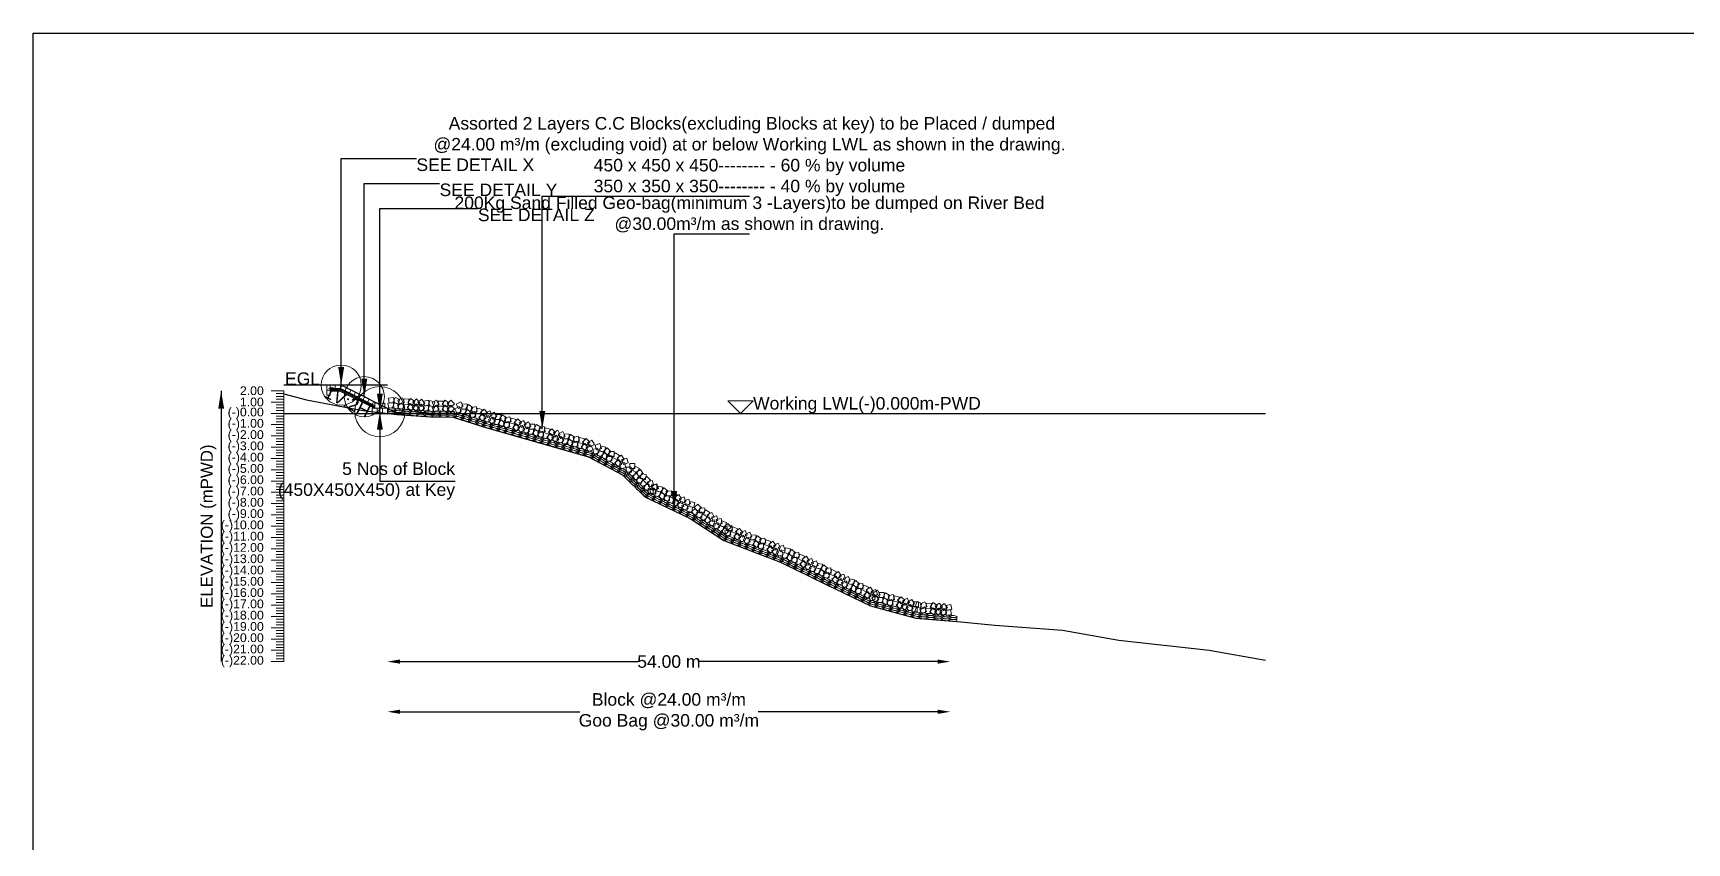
# Model space of a CAD drawing. Header units: inches. Extents: x 89000 to 305017, y -7071 to 0.
# Drawn here: x 145000 to 151595, y -3229 to 0 of the extents above; entities that cross this region are included whole.
import ezdxf

# ---------------------------------------------------------------- set-up
doc = ezdxf.new("R2010")
doc.units = ezdxf.units.IN
doc.header["$LTSCALE"] = 7
doc.header["$MEASUREMENT"] = 0
for name, color, linetype, lineweight in [('Cross Section Labels', 7, 'Continuous', 9), ('Existing_Bed_Level for Xsection', 7, 'Continuous', 25), ('Long Section Labels', 7, 'Continuous', 9)]:
    doc.layers.add(name, color=color, linetype=linetype, lineweight=lineweight)
doc.styles.get("Standard").update_dxf_attribs({"font": 'arial.ttf'})
doc.dimstyles.new('Appron Lebeling Style', dxfattribs={"dimtxt": 50, "dimasz": 50, "dimexe": 0.18, "dimexo": 0.0625, "dimgap": 0.09, "dimtad": 0, "dimtih": 1, "dimtoh": 1, "dimdec": 4, "dimzin": 0, "dimdsep": 46, "dimtxsty": 'Standard', "dimcen": 0.09, "dimse1": 1, "dimse2": 1, "dimadec": 0, "dimazin": 0, "dimtfac": 1, "dimtdec": 4, "dimtofl": 0, "dimtmove": 0, "dimatfit": 3, "dimfxl": 1, "dimtolj": 1, "dimtzin": 0, "dimarcsym": 0})
doc.dimstyles.get("Standard").update_dxf_attribs({"dimtxt": 0.18, "dimasz": 0.18, "dimexe": 0.18, "dimexo": 0.0625, "dimgap": 0.09, "dimtad": 0, "dimtih": 1, "dimtoh": 1, "dimdec": 4, "dimzin": 0, "dimdsep": 46, "dimtxsty": 'Standard', "dimcen": 0.09, "dimadec": 0, "dimazin": 0, "dimtfac": 1, "dimtdec": 4, "dimtofl": 0, "dimtmove": 0, "dimatfit": 3, "dimfxl": 1, "dimtolj": 1, "dimtzin": 0, "dimarcsym": 0})

# ---------------------------------------------------------------- blocks, each defined once
blk = doc.blocks.new('*D1')
at = {"layer": 'Cross Section Labels', "color": 0, "lineweight": -2, "transparency": 16777216}
for p, q in [((146463.2, -2506.3), (147412.8, -2506.3)), ((148607.6, -2506.3), (147658, -2506.3))]:
    blk.add_line(p, q, dxfattribs=at)
at = {"layer": 'Cross Section Labels', "color": 0, "transparency": 16777216}
for points in [[(146463.2, -2498), (146463.2, -2514.6), (146413.2, -2506.3)], [(148607.6, -2498), (148607.6, -2514.6), (148657.6, -2506.3)]]:
    blk.add_solid(points, dxfattribs=at)
at = {"layer": 'Defpoints', "color": 0, "transparency": 16777216}
for p in [(146413.2, -1516.3), (148657.6, -2344.6), (148657.6, -2506.3)]:
    blk.add_point(p, dxfattribs=at)
at = {"layer": 'Cross Section Labels', "color": 0, "transparency": 16777216, "insert": (147535.4, -2506.3), "char_height": 50, "attachment_point": 5}
blk.add_mtext('\\A1;54.00 m', dxfattribs=at)
blk = doc.blocks.new('*D2')
at = {"layer": 'Cross Section Labels', "color": 0, "lineweight": -2, "transparency": 16777216}
for p, q in [((146463.2, -2706.3), (147179.8, -2706.3)), ((148607.6, -2706.3), (147891, -2706.3))]:
    blk.add_line(p, q, dxfattribs=at)
at = {"layer": 'Cross Section Labels', "color": 0, "transparency": 16777216}
for points in [[(146463.2, -2698), (146463.2, -2714.6), (146413.2, -2706.3)], [(148607.6, -2698), (148607.6, -2714.6), (148657.6, -2706.3)]]:
    blk.add_solid(points, dxfattribs=at)
at = {"layer": 'Defpoints', "color": 0, "transparency": 16777216}
for p in [(146413.2, -1516.3), (148657.6, -2344.6), (148657.6, -2706.3)]:
    blk.add_point(p, dxfattribs=at)
at = {"layer": 'Cross Section Labels', "color": 0, "transparency": 16777216, "insert": (147535.4, -2706.3), "char_height": 50, "attachment_point": 5}
blk.add_mtext('\\A1;Block @24.00 m³/m ^JGoo Bag @30.00 m³/m ', dxfattribs=at)

msp = doc.modelspace()

# ---------------------------------------------------------------- linework, layer by layer
msp.add_lwpolyline([(145000, 0), (155000, 0), (155000, -7071), (145000, -7071)], close=True)
at = {"layer": 'Cross Section Labels'}
msp.add_lwpolyline([(147821.18182, -1516.3), (147871.18182, -1466.3), (147771.18182, -1466.3)], close=True, dxfattribs=at)
for centre, radius in [((146228.68182, -1403.8), 80), ((146320.93182, -1449.925), 80), ((146382.80682, -1509.55), 100)]:
    msp.add_circle(centre, radius, dxfattribs=at)
at = {"layer": 'Existing_Bed_Level for Xsection'}
for points in [[(146413.18182, -1403.8), (146000, -1403.8)], [(146000, -1438.45), (146090, -1462.3), (146315, -1505.5), (146450, -1520.35), (146585, -1530.7), (146675, -1531.15), (146810, -1573.45), (147215, -1689.1), (147350, -1762), (147440, -1849.3), (147620, -1936.15), (147755, -2023), (147980, -2110.3), (148160, -2197.15), (148340, -2284.45), (148520, -2332.6), (148700, -2348.35), (148835, -2361.4), (149105, -2380.3), (149330, -2420.35), (149690, -2460.4), (149915, -2500)], [(146453.68182, -1516.3), (146231.53228, -1405.22523), (146228.68182, -1403.8), (146225.4949, -1403.8), (146184.9949, -1403.8)], [(146184.9949, -1417.3), (146225.4949, -1417.3), (146362.55682, -1485.83096)], [(146184.9949, -1421.8), (146224.43259, -1421.8), (146362.55682, -1490.86211)], [(146184.9949, -1426.3), (146223.37029, -1426.3), (146362.55682, -1495.89326)], [(146000, -1516.3), (149915, -1516.3)]]:
    msp.add_lwpolyline(points, dxfattribs=at)
at = {"layer": 'Long Section Labels'}
for points in [[(146000, -1426.3), (145950, -1426.3)], [(146000, -1437.55), (145970, -1437.55)], [(146000, -1448.8), (145970, -1448.8)], [(146000, -2506.3), (146000, -2461.3), (146000, -2416.3), (146000, -2371.3), (146000, -2326.3), (146000, -2281.3), (146000, -2236.3), (146000, -2191.3), (146000, -2146.3), (146000, -2101.3), (146000, -2056.3), (146000, -2011.3), (146000, -1966.3), (146000, -1921.3), (146000, -1876.3), (146000, -1831.3), (146000, -1786.3), (146000, -1741.3), (146000, -1696.3), (146000, -1651.3), (146000, -1606.3), (146000, -1561.3), (146000, -1516.3), (146000, -1471.3), (146000, -1426.3)], [(146000, -1471.3), (145950, -1471.3)], [(146000, -1516.3), (145950, -1516.3)], [(146000, -1460.05), (145970, -1460.05)], [(146000, -1482.55), (145970, -1482.55)], [(146000, -1493.8), (145970, -1493.8)], [(146000, -1505.05), (145970, -1505.05)], [(146000, -1561.3), (145950, -1561.3)], [(146000, -1527.55), (145970, -1527.55)], [(146000, -1538.8), (145970, -1538.8)], [(146000, -1550.05), (145970, -1550.05)], [(146000, -1572.55), (145970, -1572.55)], [(146000, -1606.3), (145950, -1606.3)], [(146000, -1583.8), (145970, -1583.8)], [(146000, -1595.05), (145970, -1595.05)], [(146000, -1617.55), (145970, -1617.55)], [(146000, -1628.8), (145970, -1628.8)], [(146000, -1640.05), (145970, -1640.05)], [(146000, -1651.3), (145950, -1651.3)], [(146000, -1696.3), (145950, -1696.3)], [(146000, -1662.55), (145970, -1662.55)], [(146000, -1673.8), (145970, -1673.8)], [(146000, -1685.05), (145970, -1685.05)], [(146000, -1707.55), (145970, -1707.55)], [(146000, -1741.3), (145950, -1741.3)], [(146000, -1718.8), (145970, -1718.8)], [(146000, -1730.05), (145970, -1730.05)], [(146000, -1752.55), (145970, -1752.55)], [(146000, -1763.8), (145970, -1763.8)], [(146000, -1775.05), (145970, -1775.05)], [(146000, -1786.3), (145950, -1786.3)], [(146000, -1831.3), (145950, -1831.3)], [(146000, -1797.55), (145970, -1797.55)], [(146000, -1808.8), (145970, -1808.8)], [(146000, -1820.05), (145970, -1820.05)], [(146000, -1842.55), (145970, -1842.55)], [(146000, -1876.3), (145950, -1876.3)], [(146000, -1853.8), (145970, -1853.8)], [(146000, -1865.05), (145970, -1865.05)], [(146000, -1887.55), (145970, -1887.55)], [(146000, -1898.8), (145970, -1898.8)], [(146000, -1910.05), (145970, -1910.05)], [(146000, -1921.3), (145950, -1921.3)], [(146000, -1966.3), (145950, -1966.3)], [(146000, -1932.55), (145970, -1932.55)], [(146000, -1943.8), (145970, -1943.8)], [(146000, -1955.05), (145970, -1955.05)], [(146000, -1977.55), (145970, -1977.55)], [(146000, -2011.3), (145950, -2011.3)], [(146000, -1988.8), (145970, -1988.8)], [(146000, -2000.05), (145970, -2000.05)], [(146000, -2022.55), (145970, -2022.55)], [(146000, -2033.8), (145970, -2033.8)], [(146000, -2056.3), (145950, -2056.3)], [(146000, -2101.3), (145950, -2101.3)], [(146000, -2045.05), (145970, -2045.05)], [(146000, -2067.55), (145970, -2067.55)], [(146000, -2078.8), (145970, -2078.8)], [(146000, -2090.05), (145970, -2090.05)], [(146000, -2146.3), (145950, -2146.3)], [(146000, -2112.55), (145970, -2112.55)], [(146000, -2123.8), (145970, -2123.8)], [(146000, -2135.05), (145970, -2135.05)], [(146000, -2157.55), (145970, -2157.55)], [(146000, -2168.8), (145970, -2168.8)], [(146000, -2191.3), (145950, -2191.3)], [(146000, -2236.3), (145950, -2236.3)], [(146000, -2180.05), (145970, -2180.05)], [(146000, -2202.55), (145970, -2202.55)], [(146000, -2213.8), (145970, -2213.8)], [(146000, -2225.05), (145970, -2225.05)], [(146000, -2281.3), (145950, -2281.3)], [(146000, -2247.55), (145970, -2247.55)], [(146000, -2258.8), (145970, -2258.8)], [(146000, -2270.05), (145970, -2270.05)], [(146000, -2292.55), (145970, -2292.55)], [(146000, -2303.8), (145970, -2303.8)], [(146000, -2326.3), (145950, -2326.3)], [(146000, -2371.3), (145950, -2371.3)], [(146000, -2315.05), (145970, -2315.05)], [(146000, -2337.55), (145970, -2337.55)], [(146000, -2348.8), (145970, -2348.8)], [(146000, -2360.05), (145970, -2360.05)], [(146000, -2416.3), (145950, -2416.3)], [(146000, -2382.55), (145970, -2382.55)], [(146000, -2393.8), (145970, -2393.8)], [(146000, -2405.05), (145970, -2405.05)], [(146000, -2427.55), (145970, -2427.55)], [(146000, -2438.8), (145970, -2438.8)], [(146000, -2461.3), (145950, -2461.3)], [(146000, -2450.05), (145970, -2450.05)], [(146000, -2472.55), (145970, -2472.55)], [(146000, -2483.8), (145970, -2483.8)], [(146000, -2495.05), (145970, -2495.05)], [(146000, -2506.3), (145950, -2506.3)]]:
    msp.add_lwpolyline(points, dxfattribs=at)
for points in [[(146184.9949, -1403.8), (146171.4949, -1403.8), (146171.4949, -1424.05), (146184.9949, -1424.05)], [(146184.9949, -1424.05), (146171.4949, -1424.05), (146171.4949, -1444.3), (146184.9949, -1444.3)], [(146205.2449, -1403.8), (146184.9949, -1403.8), (146184.9949, -1417.3), (146205.2449, -1417.3)], [(146225.4949, -1403.8), (146205.2449, -1403.8), (146205.2449, -1417.3), (146225.4949, -1417.3)], [(146249.64443, -1414.28131), (146231.53228, -1405.22523), (146225.4949, -1417.3), (146243.60705, -1426.35608)], [(146267.75659, -1423.33738), (146249.64443, -1414.28131), (146243.60705, -1426.35608), (146261.7192, -1435.41215)], [(146285.86874, -1432.39346), (146267.75659, -1423.33738), (146261.7192, -1435.41215), (146279.83135, -1444.46823)], [(146303.98089, -1441.44953), (146285.86874, -1432.39346), (146279.83135, -1444.46823), (146297.9435, -1453.5243)], [(146322.09304, -1450.50561), (146303.98089, -1441.44953), (146297.9435, -1453.5243), (146316.05565, -1462.58038)], [(146340.20519, -1459.56168), (146322.09304, -1450.50561), (146316.05565, -1462.58038), (146334.1678, -1471.63645)], [(146358.31734, -1468.61776), (146340.20519, -1459.56168), (146334.1678, -1471.63645), (146352.27995, -1480.69253)], [(146372.68182, -1496.05), (146352.43182, -1496.05), (146352.43182, -1516.3), (146372.68182, -1516.3)], [(146382.80682, -1475.8), (146362.55682, -1475.8), (146362.55682, -1496.05), (146382.80682, -1496.05)], [(146392.93182, -1496.05), (146372.68182, -1496.05), (146372.68182, -1516.3), (146392.93182, -1516.3)], [(146403.05682, -1475.8), (146382.80682, -1475.8), (146382.80682, -1496.05), (146403.05682, -1496.05)], [(146413.18182, -1496.05), (146392.93182, -1496.05), (146392.93182, -1516.3), (146413.18182, -1516.3)], [(146435.33264, -1472.9853), (146415.31747, -1476.06028), (146418.39245, -1496.07545), (146438.40762, -1493.00047)], [(146437.54679, -1452.85672), (146417.53162, -1455.93169), (146420.6066, -1475.94686), (146440.62177, -1472.87189)], [(146460.1013, -1480.9865), (146441.23312, -1473.63436), (146433.88097, -1492.50254), (146452.74916, -1499.85469)], [(146462.31545, -1460.85792), (146443.44726, -1453.50577), (146436.09512, -1472.37395), (146454.9633, -1479.7261)], [(146470.83384, -1474.90583), (146452.56893, -1483.6497), (146461.31279, -1501.91462), (146479.57771, -1493.17075)], [(146472.3818, -1454.71508), (146454.11688, -1463.45895), (146462.86075, -1481.72387), (146481.12567, -1472.98)], [(146497.13342, -1480.63679), (146476.94267, -1479.08883), (146475.39472, -1499.27958), (146495.58546, -1500.82754)], [(146498.68138, -1460.44604), (146478.49063, -1458.89808), (146476.94267, -1479.08883), (146497.13342, -1480.63679)], [(146520.52707, -1488.85983), (146503.8085, -1477.43389), (146492.38257, -1494.15246), (146509.10113, -1505.57839)], [(146522.07503, -1468.66908), (146505.35646, -1457.24314), (146493.93052, -1473.96171), (146510.64909, -1485.38764)], [(146527.74582, -1478.77752), (146512.36899, -1491.95384), (146525.54531, -1507.33068), (146540.92214, -1494.15435)], [(146529.29378, -1458.58677), (146513.91694, -1471.76309), (146527.09327, -1487.13993), (146542.4701, -1473.96361)], [(146561.11376, -1495.69094), (146547.9252, -1480.32461), (146532.55886, -1493.51317), (146545.74743, -1508.87951)], [(146562.66172, -1475.50019), (146549.47316, -1460.13386), (146534.10682, -1473.32242), (146547.29538, -1488.68876)], [(146575.11113, -1484.33142), (146555.20847, -1488.06595), (146558.943, -1507.96861), (146578.84566, -1504.23408)], [(146576.65908, -1464.14067), (146556.75643, -1467.8752), (146560.49096, -1487.77786), (146580.39361, -1484.04333)], [(146600.1306, -1491.50998), (146581.02982, -1484.78519), (146574.30503, -1503.88596), (146593.4058, -1510.61076)], [(146601.67855, -1471.31923), (146582.57778, -1464.59444), (146575.85298, -1483.69521), (146594.95376, -1490.42001)], [(146608.88708, -1483.91506), (146591.29365, -1493.94172), (146601.32031, -1511.53515), (146618.91373, -1501.50849)], [(146608.98833, -1463.66532), (146591.3949, -1473.69197), (146601.42156, -1491.2854), (146619.01498, -1481.25874)], [(146635.52894, -1487.7521), (146615.27919, -1487.65086), (146615.17794, -1507.9006), (146635.42769, -1508.00185)], [(146635.63019, -1467.50236), (146615.38044, -1467.40111), (146615.27919, -1487.65086), (146635.52894, -1487.7521)], [(146659.45037, -1494.2825), (146641.95809, -1484.08042), (146631.756, -1501.5727), (146649.24829, -1511.77479)], [(146659.55162, -1474.03276), (146642.05934, -1463.83067), (146631.85725, -1481.32295), (146649.34953, -1491.52504)], [(146665.93023, -1483.71015), (146651.53423, -1497.95156), (146665.77564, -1512.34755), (146680.17164, -1498.10615)], [(146666.03148, -1463.4604), (146651.63548, -1477.70181), (146665.87689, -1492.09781), (146680.27289, -1477.8564)], [(146708.99207, -1507.13427), (146699.6024, -1489.19279), (146681.66092, -1498.58246), (146691.05059, -1516.52393)], [(146715.04681, -1487.81064), (146705.65714, -1469.86916), (146687.71566, -1479.25883), (146697.10533, -1497.2003)], [(146725.18787, -1499.2184), (146704.95543, -1498.37535), (146704.11238, -1518.6078), (146724.34483, -1519.45084)], [(146731.24261, -1479.89477), (146711.01016, -1479.05172), (146710.16712, -1499.28417), (146730.39956, -1500.12721)], [(146747.94831, -1511.84646), (146730.85238, -1500.99328), (146719.9992, -1518.08921), (146737.09513, -1528.94239)], [(146754.00305, -1492.52283), (146736.90712, -1481.66965), (146726.05394, -1498.76558), (146743.14987, -1509.61876)], [(146760.97656, -1508.93698), (146741.21179, -1513.3434), (146745.61821, -1533.10817), (146765.38298, -1528.70174)], [(146767.03129, -1489.61335), (146747.26653, -1494.01977), (146751.67295, -1513.78454), (146771.43772, -1509.37811)], [(146785.3102, -1520.44286), (146765.98657, -1514.38813), (146759.93183, -1533.71176), (146779.25546, -1539.76649)], [(146791.36494, -1501.11923), (146772.04131, -1495.0645), (146765.98657, -1514.38813), (146785.3102, -1520.44286)], [(146812.30612, -1514.39884), (146798.58981, -1499.50168), (146783.69265, -1513.21799), (146797.40895, -1528.11515)], [(146821.6098, -1506.20099), (146803.66085, -1515.57637), (146813.03622, -1533.52532), (146830.98517, -1524.14994)], [(146849.19659, -1529.18036), (146839.35268, -1511.48404), (146821.65636, -1521.32795), (146831.50027, -1539.02428)], [(146806.25138, -1533.72247), (146792.53507, -1518.82531), (146777.63791, -1532.54162), (146791.35422, -1547.43878)], [(146815.55506, -1525.52462), (146797.60611, -1534.9), (146806.98149, -1552.84895), (146824.93044, -1543.47357)], [(146843.63635, -1548.65204), (146833.79243, -1530.95572), (146816.09611, -1540.79963), (146825.94002, -1558.49595)], [(146859.62513, -1540.32594), (146839.37777, -1539.99886), (146839.05069, -1560.24622), (146859.29804, -1560.5733)], [(146865.18537, -1520.85427), (146844.93801, -1520.52718), (146844.61093, -1540.77454), (146864.85829, -1541.10162)], [(146882.70004, -1552.36978), (146865.33303, -1541.95587), (146854.91912, -1559.32288), (146872.28613, -1569.73678)], [(146888.26029, -1532.8981), (146870.89328, -1522.48419), (146860.47937, -1539.8512), (146877.84638, -1550.26511)], [(146895.64989, -1549.12917), (146876.00386, -1554.03794), (146880.91262, -1573.68397), (146900.55865, -1568.77521)], [(146901.21014, -1529.6575), (146881.56411, -1534.56626), (146886.47287, -1554.21229), (146906.1189, -1549.30353)], [(146920.26889, -1560.0111), (146900.79722, -1554.45086), (146895.23697, -1573.92253), (146914.70865, -1579.48278)], [(146925.82914, -1540.53942), (146906.35746, -1534.97918), (146900.79722, -1554.45086), (146920.26889, -1560.0111)], [(146941.54175, -1572.75264), (146927.45019, -1558.20993), (146912.90747, -1572.30148), (146926.99903, -1586.8442)], [(146947.10199, -1553.28097), (146933.01044, -1538.73825), (146918.46772, -1552.8298), (146932.55927, -1567.37252)], [(146950.63346, -1564.32032), (146932.9293, -1574.15014), (146942.75912, -1591.85429), (146960.46327, -1582.02448)], [(146956.1937, -1544.84864), (146938.48954, -1554.67846), (146948.31936, -1572.38262), (146966.02352, -1562.5528)], [(146979.93808, -1587.57376), (146970.09417, -1569.87743), (146952.39784, -1579.72135), (146962.24176, -1597.41767)], [(146985.49833, -1568.10208), (146975.65441, -1550.40576), (146957.95809, -1560.24967), (146967.802, -1577.94599)], [(146995.92686, -1579.24766), (146975.6795, -1578.92058), (146975.35242, -1599.16794), (146995.59978, -1599.49502)], [(147001.4871, -1559.77598), (146981.23975, -1559.4489), (146980.91266, -1579.69626), (147001.16002, -1580.02334)], [(147019.00177, -1591.29149), (147001.63477, -1580.87758), (146991.22086, -1598.24459), (147008.58786, -1608.6585)], [(147024.56202, -1571.81982), (147007.19501, -1561.40591), (146996.7811, -1578.77292), (147014.14811, -1589.18683)], [(147037.51187, -1568.57922), (147017.86584, -1573.48798), (147022.7746, -1593.13401), (147042.42063, -1588.22525)], [(147062.13087, -1579.46114), (147042.6592, -1573.9009), (147037.09895, -1593.37257), (147056.57063, -1598.93282)], [(147083.40372, -1592.20268), (147069.31217, -1577.65997), (147054.76945, -1591.75152), (147068.86101, -1606.29424)], [(147031.95163, -1588.05089), (147012.30559, -1592.95965), (147017.21436, -1612.60568), (147036.86039, -1607.69692)], [(147056.57063, -1598.93282), (147037.09895, -1593.37257), (147031.53871, -1612.84425), (147051.01038, -1618.40449)], [(147077.84348, -1611.67436), (147063.75192, -1597.13164), (147049.20921, -1611.2232), (147063.30076, -1625.76591)], [(147086.93519, -1603.24204), (147069.23103, -1613.07185), (147079.06085, -1630.77601), (147096.76501, -1620.94619)], [(147092.49543, -1583.77036), (147074.79128, -1593.60018), (147084.6211, -1611.30434), (147102.32525, -1601.47452)], [(147116.23981, -1626.49547), (147106.3959, -1608.79915), (147088.69958, -1618.64306), (147098.54349, -1636.33939)], [(147121.80006, -1607.0238), (147111.95615, -1589.32747), (147094.25982, -1599.17139), (147104.10374, -1616.86771)], [(147132.22859, -1618.16938), (147111.98123, -1617.84229), (147111.65415, -1638.08965), (147131.90151, -1638.41673)], [(147137.78884, -1598.6977), (147117.54148, -1598.37062), (147117.2144, -1618.61798), (147137.46176, -1618.94506)], [(147155.30351, -1630.21321), (147137.9365, -1619.7993), (147127.52259, -1637.16631), (147144.8896, -1647.58022)], [(147160.86375, -1610.74153), (147143.49674, -1600.32762), (147133.08283, -1617.69463), (147150.44984, -1628.10854)], [(147168.25336, -1626.97261), (147148.60733, -1631.88137), (147153.51609, -1651.5274), (147173.16212, -1646.61864)], [(147173.8136, -1607.50093), (147154.16757, -1612.40969), (147159.07633, -1632.05573), (147178.72237, -1627.14696)], [(147192.87236, -1637.85453), (147173.40068, -1632.29429), (147167.84044, -1651.76597), (147187.31212, -1657.32621)], [(147198.43261, -1618.38286), (147178.96093, -1612.82261), (147173.40068, -1632.29429), (147192.87236, -1637.85453)], [(147214.14521, -1650.59608), (147200.05366, -1636.05336), (147185.51094, -1650.14491), (147199.60249, -1664.68763)], [(147219.70546, -1631.1244), (147205.6139, -1616.58168), (147191.07119, -1630.67324), (147205.16274, -1645.21595)], [(147223.23692, -1642.16375), (147205.53276, -1651.99357), (147215.36258, -1669.69773), (147233.06674, -1659.86791)], [(147228.79717, -1622.69208), (147211.09301, -1632.5219), (147220.92283, -1650.22605), (147238.62699, -1640.39623)], [(147266.38151, -1656.23643), (147260.57812, -1636.83584), (147241.17752, -1642.63924), (147246.98092, -1662.03983)], [(147283.78784, -1651.54766), (147264.08566, -1646.86936), (147259.40736, -1666.57154), (147279.10954, -1671.24984)], [(147256.75975, -1674.05452), (147250.95635, -1654.65392), (147231.55576, -1660.45732), (147237.35915, -1679.85791)], [(147274.16608, -1669.36574), (147254.4639, -1664.68744), (147249.7856, -1684.38963), (147269.48778, -1689.06793)], [(147294.10711, -1686.09478), (147279.38925, -1672.18626), (147265.48073, -1686.90412), (147280.19859, -1700.81264)], [(147303.72888, -1668.2767), (147289.01102, -1654.36817), (147275.10249, -1669.08603), (147289.82036, -1682.99456)], [(147307.45096, -1685.71803), (147287.20882, -1686.28226), (147287.77305, -1706.5244), (147308.01519, -1705.96017)], [(147317.07273, -1667.89995), (147296.83059, -1668.46418), (147297.39482, -1688.70631), (147317.63695, -1688.14209)], [(147329.15002, -1701.64482), (147311.33193, -1692.02306), (147301.71017, -1709.84114), (147319.52825, -1719.46291)], [(147338.77178, -1683.82674), (147320.9537, -1674.20497), (147311.33193, -1692.02306), (147329.15002, -1701.64482)], [(147347.18104, -1718.66726), (147336.55068, -1701.43188), (147319.31531, -1712.06224), (147329.94566, -1729.29761)], [(147356.8028, -1700.84917), (147346.17245, -1683.6138), (147328.93708, -1694.24415), (147339.56743, -1711.47952)], [(147357.87489, -1712.38993), (147338.46968, -1718.17788), (147344.25763, -1737.58309), (147363.66284, -1731.79514)], [(147367.49666, -1694.57185), (147348.09145, -1700.3598), (147353.87939, -1719.76501), (147373.2846, -1713.97706)], [(147385.89567, -1750.73203), (147385.57927, -1730.4845), (147365.33174, -1730.8009), (147365.64814, -1751.04843)], [(147403.92117, -1750.94675), (147386.23005, -1741.0935), (147376.3768, -1758.78463), (147394.06793, -1768.63788)], [(147399.99489, -1736.19675), (147399.67849, -1715.94922), (147379.43096, -1716.26562), (147379.74737, -1736.51315)], [(147418.0204, -1736.41147), (147400.32927, -1726.55822), (147390.47602, -1744.24935), (147408.16715, -1754.10259)], [(147418.5694, -1772.46267), (147408.18203, -1755.07978), (147390.79914, -1765.46715), (147401.18651, -1782.85004)], [(147432.66862, -1757.92739), (147422.28125, -1740.5445), (147404.89836, -1750.93187), (147415.28573, -1768.31476)], [(147431.51404, -1775.72405), (147411.87947, -1770.76965), (147406.92506, -1790.40422), (147426.55963, -1795.35862)], [(147445.61326, -1761.18877), (147425.97869, -1756.23437), (147421.02429, -1775.86894), (147440.65886, -1780.82334)], [(147462.17131, -1782.41005), (147447.63603, -1768.31082), (147433.5368, -1782.84611), (147448.07208, -1796.94533)], [(147448.07208, -1796.94533), (147433.5368, -1782.84611), (147419.43758, -1797.38139), (147433.97286, -1811.48061)], [(147460.8024, -1818.2249), (147455.25243, -1798.75029), (147435.77782, -1804.30026), (147441.3278, -1823.77487)], [(147474.90163, -1803.68962), (147469.35165, -1784.21501), (147449.87705, -1789.76498), (147455.42702, -1809.23959)], [(147472.79914, -1815.08778), (147452.55137, -1815.38806), (147452.85165, -1835.63583), (147473.09942, -1835.33555)], [(147485.25466, -1834.40527), (147478.57325, -1815.28928), (147459.45726, -1821.97069), (147466.13867, -1841.08668)], [(147486.89837, -1800.5525), (147466.65059, -1800.85277), (147466.95087, -1821.10055), (147487.19864, -1820.80027)], [(147494.0545, -1816.16726), (147487.3731, -1797.05126), (147468.2571, -1803.73267), (147474.93851, -1822.84866)], [(147502.42925, -1828.9282), (147482.53436, -1825.15255), (147478.7587, -1845.04744), (147498.6536, -1848.8231)], [(147511.2291, -1810.69019), (147491.3342, -1806.91453), (147487.55854, -1826.80942), (147507.45344, -1830.58508)], [(147523.11188, -1844.7312), (147507.77553, -1831.50778), (147494.55211, -1846.84413), (147509.88846, -1860.06755)], [(147531.91172, -1826.49318), (147516.57537, -1813.26976), (147503.35195, -1828.60612), (147518.6883, -1841.82953)], [(147536.4247, -1843.74679), (147516.2293, -1845.23282), (147517.71532, -1865.42822), (147537.91072, -1863.9422)], [(147545.22454, -1825.50878), (147525.02914, -1826.99481), (147526.51517, -1847.19021), (147546.71057, -1845.70418)], [(147567.6268, -1840.43025), (147549.38878, -1831.63041), (147540.58894, -1849.86842), (147558.82696, -1858.66827)], [(147586.41477, -1856.61337), (147575.01008, -1839.8803), (147558.27701, -1851.28499), (147569.68169, -1868.01806)], [(147558.82696, -1858.66827), (147540.58894, -1849.86842), (147531.7891, -1868.10644), (147550.02711, -1876.90628)], [(147577.61492, -1874.85139), (147566.21024, -1858.11832), (147549.47717, -1869.523), (147560.88185, -1886.25607)], [(147588.01162, -1868.09329), (147568.89031, -1874.75948), (147575.5565, -1893.88079), (147594.67781, -1887.2146)], [(147596.81147, -1849.85527), (147577.69016, -1856.52146), (147584.35634, -1875.64277), (147603.47765, -1868.97658)], [(147612.92078, -1896.00418), (147606.23937, -1876.88818), (147587.12338, -1883.56959), (147593.80478, -1902.68558)], [(147621.72062, -1877.76616), (147615.03921, -1858.65016), (147595.92322, -1865.33157), (147602.60463, -1884.44757)], [(147630.09537, -1890.52711), (147610.20048, -1886.75145), (147606.42482, -1906.64634), (147626.31971, -1910.422)], [(147638.89522, -1872.28909), (147619.00032, -1868.51343), (147615.22466, -1888.40833), (147635.11956, -1892.18399)], [(147654.18146, -1910.30161), (147640.57022, -1895.30839), (147625.577, -1908.91962), (147639.18824, -1923.91285)], [(147665.13754, -1893.27144), (147651.5263, -1878.27821), (147636.53308, -1891.88945), (147650.14431, -1906.88267)], [(147667.51505, -1910.94632), (147647.28903, -1909.96105), (147646.30376, -1930.18707), (147666.52978, -1931.17234)], [(147678.47112, -1893.91614), (147658.24511, -1892.93088), (147657.25984, -1913.15689), (147677.48586, -1914.14216)], [(147698.88878, -1911.45555), (147681.85861, -1900.49947), (147670.90253, -1917.52965), (147687.9327, -1928.48573)], [(147715.56537, -1929.80691), (147706.28407, -1911.80914), (147688.28629, -1921.09044), (147697.56759, -1939.08822)], [(147687.9327, -1928.48573), (147670.90253, -1917.52965), (147659.94645, -1934.55982), (147676.97663, -1945.5159)], [(147704.60929, -1946.83709), (147695.32799, -1928.83931), (147677.33021, -1938.12062), (147686.61152, -1956.11839)], [(147715.75184, -1941.39586), (147695.96086, -1945.68302), (147700.24801, -1965.474), (147720.03899, -1961.18684)], [(147726.70792, -1924.36569), (147706.91694, -1928.65284), (147711.20409, -1948.44382), (147730.99507, -1944.15667)], [(147737.07534, -1972.13333), (147732.77242, -1952.34577), (147712.98487, -1956.64869), (147717.28778, -1976.43624)], [(147748.03142, -1955.10316), (147743.7285, -1935.3156), (147723.94094, -1939.61851), (147728.24386, -1959.40607)], [(147754.78924, -1968.78928), (147735.50247, -1962.61813), (147729.33131, -1981.90489), (147748.61808, -1988.07605)], [(147765.74532, -1951.75911), (147746.45855, -1945.58795), (147740.28739, -1964.87472), (147759.57416, -1971.04588)], [(147773.39268, -1986.99416), (147759.78144, -1972.00094), (147744.78822, -1985.61217), (147758.39946, -2000.6054)], [(147784.34876, -1969.96399), (147770.73752, -1954.97076), (147755.7443, -1968.582), (147769.35553, -1983.57522)], [(147786.3299, -1963.12456), (147766.31609, -1966.20835), (147769.39988, -1986.22217), (147789.4137, -1983.13837)], [(147809.84551, -1976.22142), (147790.96675, -1968.89646), (147783.64179, -1987.77522), (147802.52055, -1995.10018)], [(147829.85832, -1990.86274), (147817.16187, -1975.08736), (147801.38649, -1987.78382), (147814.08294, -2003.55919)], [(147779.00494, -1982.00332), (147758.99113, -1985.08711), (147762.07493, -2005.10092), (147782.08874, -2002.01713)], [(147802.52055, -1995.10018), (147783.64179, -1987.77522), (147776.31683, -2006.65398), (147795.19559, -2013.97894)], [(147822.53337, -2009.7415), (147809.83691, -1993.96612), (147794.06153, -2006.66257), (147806.75799, -2022.43795)], [(147832.36105, -2002.17976), (147813.82897, -2010.34215), (147821.99137, -2028.87423), (147840.52344, -2020.71184)], [(147839.68601, -1983.301), (147821.15393, -1991.46339), (147829.31632, -2009.99547), (147847.8484, -2001.83308)], [(147859.40632, -2028.02616), (147851.22918, -2009.50059), (147832.70361, -2017.67774), (147840.88075, -2036.20331)], [(147866.73128, -2009.14741), (147858.55413, -1990.62184), (147840.02856, -1998.79898), (147848.20571, -2017.32455)], [(147876.09217, -2021.2036), (147855.96042, -2019.01846), (147853.77527, -2039.15022), (147873.90703, -2041.33536)], [(147883.41713, -2002.32485), (147863.28537, -2000.1397), (147861.10023, -2020.27146), (147881.23199, -2022.4566)], [(147897.96351, -2035.31566), (147881.62627, -2023.35083), (147869.66145, -2039.68808), (147885.99869, -2051.6529)], [(147905.28847, -2016.4369), (147888.95123, -2004.47208), (147876.9864, -2020.80932), (147893.32365, -2032.77414)], [(147911.15625, -2033.27802), (147891.14243, -2036.36182), (147894.22623, -2056.37563), (147914.24004, -2053.29183)], [(147918.4812, -2014.39926), (147898.46739, -2017.48306), (147901.55119, -2037.49687), (147921.565, -2034.41308)], [(147934.67185, -2046.37488), (147915.7931, -2039.04993), (147908.46814, -2057.92868), (147927.3469, -2065.25364)], [(147941.99681, -2027.49613), (147923.11805, -2020.17117), (147915.7931, -2039.04993), (147934.67185, -2046.37488)], [(147962.00963, -2042.13745), (147949.31317, -2026.36207), (147933.5378, -2039.05852), (147946.23425, -2054.8339)], [(147971.83731, -2034.57571), (147953.30523, -2042.7381), (147961.46763, -2061.27018), (147979.9997, -2053.10778)], [(147998.88259, -2060.42211), (147990.70544, -2041.89654), (147972.17987, -2050.07369), (147980.35701, -2068.59926)], [(147954.68467, -2061.01621), (147941.98822, -2045.24083), (147926.21284, -2057.93728), (147938.90929, -2073.71266)], [(147964.51235, -2053.45447), (147945.98028, -2061.61686), (147954.14267, -2080.14893), (147972.67475, -2071.98654)], [(147991.55763, -2079.30087), (147983.38048, -2060.7753), (147964.85491, -2068.95245), (147973.03206, -2087.47802)], [(148011.15548, -2074.83861), (147991.26058, -2071.06295), (147987.48492, -2090.95785), (148007.37982, -2094.7335)], [(148019.95532, -2056.60059), (148000.06043, -2052.82493), (147996.28477, -2072.71983), (148016.17966, -2076.49549)], [(148031.8381, -2090.6416), (148016.50175, -2077.41818), (148003.27833, -2092.75454), (148018.61469, -2105.97796)], [(148040.63795, -2072.40359), (148025.3016, -2059.18017), (148012.07818, -2074.51652), (148027.41453, -2087.73994)], [(148045.15092, -2089.6572), (148024.95552, -2091.14323), (148026.44155, -2111.33863), (148046.63695, -2109.8526)], [(148053.95077, -2071.41918), (148033.75536, -2072.90521), (148035.24139, -2093.10061), (148055.43679, -2091.61458)], [(148067.55318, -2104.57867), (148049.31517, -2095.77883), (148040.51532, -2114.01684), (148058.75334, -2122.81669)], [(148076.35303, -2086.34065), (148058.11501, -2077.54081), (148049.31517, -2095.77883), (148067.55318, -2104.57867)], [(148086.34115, -2120.76179), (148074.93646, -2104.02872), (148058.20339, -2115.43341), (148069.60808, -2132.16648)], [(148095.14099, -2102.52377), (148083.73631, -2085.7907), (148067.00323, -2097.19539), (148078.40792, -2113.92846)], [(148105.53769, -2095.76568), (148086.41638, -2102.43186), (148093.08257, -2121.55317), (148112.20388, -2114.88699)], [(148130.44685, -2123.67656), (148123.76544, -2104.56057), (148104.64944, -2111.24198), (148111.33085, -2130.35797)], [(148096.73785, -2114.0037), (148077.61654, -2120.66988), (148084.28272, -2139.79119), (148103.40403, -2133.12501)], [(148121.64701, -2141.91458), (148114.9656, -2122.79858), (148095.8496, -2129.47999), (148102.53101, -2148.59599)], [(148138.8216, -2136.43751), (148118.9267, -2132.66185), (148115.15104, -2152.55675), (148135.04594, -2156.33241)], [(148147.62144, -2118.19949), (148127.72654, -2114.42383), (148123.95089, -2134.31873), (148143.84578, -2138.09439)], [(148159.50422, -2152.24051), (148144.16787, -2139.01709), (148130.94445, -2154.35344), (148146.2808, -2167.57686)], [(148168.30407, -2134.00249), (148152.96771, -2120.77907), (148139.7443, -2136.11542), (148155.08065, -2149.33884)], [(148172.81704, -2151.2561), (148152.62164, -2152.74213), (148154.10767, -2172.93753), (148174.30307, -2171.4515)], [(148181.61688, -2133.01808), (148161.42148, -2134.50411), (148162.90751, -2154.69951), (148183.10291, -2153.21348)], [(148195.28198, -2166.24899), (148177.06182, -2157.41221), (148168.22505, -2175.63236), (148186.4452, -2184.46914)], [(148204.11875, -2148.02883), (148185.8986, -2139.19206), (148177.06182, -2157.41221), (148195.28198, -2166.24899)], [(148214.03712, -2182.47014), (148202.66635, -2165.714), (148185.91021, -2177.08476), (148197.28098, -2193.8409)], [(148222.87389, -2164.24999), (148211.50313, -2147.49385), (148194.74699, -2158.86461), (148206.11775, -2175.62075)], [(148224.44749, -2175.73312), (148205.31271, -2182.36055), (148211.94015, -2201.49533), (148231.07492, -2194.86789)], [(148233.28426, -2157.51297), (148214.14949, -2164.1404), (148220.77692, -2183.27517), (148239.91169, -2176.64774)], [(148258.13682, -2185.47426), (148251.49415, -2166.34476), (148232.36466, -2172.98743), (148239.00733, -2192.11692)], [(148275.32248, -2180.03199), (148255.43527, -2176.21604), (148251.61931, -2196.10324), (148271.50652, -2199.9192)], [(148249.30005, -2203.69441), (148242.65738, -2184.56492), (148223.52789, -2191.20758), (148230.17056, -2210.33708)], [(148266.4857, -2198.25214), (148246.5985, -2194.43619), (148242.78254, -2214.32339), (148262.66975, -2218.13935)], [(148287.13627, -2214.09701), (148271.82674, -2200.84255), (148258.57228, -2216.15208), (148273.88181, -2229.40654)], [(148295.97304, -2195.87686), (148280.66351, -2182.6224), (148267.40905, -2197.93193), (148282.71858, -2211.18639)], [(148300.45105, -2213.13958), (148280.25268, -2214.58469), (148281.6978, -2234.78306), (148301.89617, -2233.33795)], [(148309.28783, -2194.91942), (148289.08946, -2196.36454), (148290.53457, -2216.56291), (148310.73294, -2215.11779)], [(148322.82304, -2228.1064), (148304.60289, -2219.26963), (148295.76611, -2237.48978), (148313.98627, -2246.32655)], [(148331.65981, -2209.88625), (148313.43966, -2201.04948), (148304.60289, -2219.26963), (148322.82304, -2228.1064)], [(148341.57818, -2244.32755), (148330.20742, -2227.57141), (148313.45128, -2238.94218), (148324.82204, -2255.69832)], [(148350.41495, -2226.1074), (148339.04419, -2209.35126), (148322.28805, -2220.72202), (148333.65881, -2237.47816)], [(148351.98855, -2237.59053), (148332.85378, -2244.21797), (148339.48121, -2263.35274), (148358.61598, -2256.72531)], [(148360.82533, -2219.37038), (148341.69055, -2225.99781), (148348.31798, -2245.13259), (148367.45276, -2238.50516)], [(148372.60405, -2258.92776), (148362.46472, -2241.39903), (148344.93599, -2251.53836), (148355.07532, -2269.06709)], [(148377.83694, -2239.36557), (148367.69761, -2221.83684), (148350.16887, -2231.97617), (148360.3082, -2249.5049)], [(148393.68382, -2230.77248), (148373.43382, -2230.78503), (148373.44637, -2251.03503), (148393.69637, -2251.02248)], [(148416.95749, -2242.42761), (148399.41826, -2232.30645), (148389.29709, -2249.84567), (148406.83632, -2259.96684)], [(148429.85117, -2238.97027), (148410.29023, -2244.20785), (148415.5278, -2263.76878), (148435.08874, -2258.53121)], [(148388.45093, -2250.33468), (148368.20094, -2250.34723), (148368.21349, -2270.59722), (148388.46348, -2270.58467)], [(148411.7246, -2261.98981), (148394.18537, -2251.86864), (148384.06421, -2269.40787), (148401.60343, -2279.52903)], [(148424.61828, -2258.53247), (148405.05734, -2263.77004), (148410.29491, -2283.33098), (148429.85585, -2278.09341)], [(148449.41633, -2268.99996), (148429.85414, -2263.76707), (148424.62125, -2283.32926), (148444.18344, -2288.56215)], [(148454.64922, -2249.43776), (148435.08702, -2244.20488), (148429.85414, -2263.76707), (148449.41633, -2268.99996)], [(148470.89989, -2281.38292), (148456.56641, -2267.07859), (148442.26208, -2281.41207), (148456.59556, -2295.7164)], [(148476.13277, -2261.82073), (148461.79929, -2247.5164), (148447.49496, -2261.84988), (148461.82845, -2276.15421)], [(148479.84889, -2272.7993), (148462.31209, -2282.92467), (148472.43746, -2300.46147), (148489.97426, -2290.3361)], [(148485.08178, -2253.2371), (148467.54498, -2263.36247), (148477.67035, -2280.89927), (148495.20715, -2270.77391)], [(148509.5394, -2295.55797), (148499.40007, -2278.02924), (148481.87134, -2288.16857), (148492.01067, -2305.6973)], [(148514.77229, -2275.99578), (148504.63296, -2258.46704), (148487.10422, -2268.60637), (148497.24355, -2286.13511)], [(148525.38629, -2286.96488), (148505.13629, -2286.97743), (148505.14884, -2307.22743), (148525.39884, -2307.21488)], [(148530.61917, -2267.40269), (148510.36918, -2267.41524), (148510.38173, -2287.66524), (148530.63172, -2287.65269)], [(148542.34052, -2294.16911), (148523.31322, -2287.23917), (148516.38328, -2306.26648), (148535.41058, -2313.19642)], [(148544.10565, -2273.99619), (148525.07835, -2267.06625), (148518.14841, -2286.09355), (148537.17571, -2293.02349)], [(148554.44039, -2288.53054), (148536.08244, -2297.07736), (148544.62926, -2315.43531), (148562.98721, -2306.88849)], [(148556.20552, -2268.35761), (148537.84757, -2276.90444), (148546.39439, -2295.26239), (148564.75234, -2286.71556)], [(148580.67677, -2294.54416), (148560.50385, -2292.77903), (148558.73872, -2312.95195), (148578.91164, -2314.71708)], [(148582.4419, -2274.37124), (148562.26898, -2272.6061), (148560.50385, -2292.77903), (148580.67677, -2294.54416)], [(148603.98058, -2303.01845), (148587.38593, -2291.41327), (148575.78076, -2308.00792), (148592.37541, -2319.6131)], [(148605.74571, -2282.84552), (148589.15106, -2271.24035), (148577.54589, -2287.835), (148594.14054, -2299.44017)], [(148611.30741, -2293.0144), (148595.78968, -2306.0245), (148608.79978, -2321.54223), (148624.3175, -2308.53213)], [(148613.07254, -2272.84148), (148597.55481, -2285.85158), (148610.56491, -2301.3693), (148626.08263, -2288.35921)], [(148644.49142, -2310.2859), (148631.46897, -2294.77854), (148615.96161, -2307.80099), (148628.98406, -2323.30835)], [(148646.25655, -2290.11298), (148633.2341, -2274.60562), (148617.72674, -2287.62807), (148630.74919, -2303.13543)], [(148658.61021, -2299.07766), (148638.66851, -2302.59781), (148642.18867, -2322.5395), (148662.13036, -2319.01935)], [(148660.37534, -2278.90473), (148640.43365, -2282.42488), (148643.9538, -2302.36658), (148663.89549, -2298.84642)]]:
    msp.add_lwpolyline(points, close=True, dxfattribs=at)
for centre, major_axis in [((146428.48625, -1514.13542), (14.88621, -1.63748)), ((146429.32271, -1506.53128), (14.88621, -1.63748)), ((146430.15916, -1498.92715), (14.88621, -1.63748)), ((146458.15705, -1517.13915), (14.93218, -1.1448)), ((146458.74183, -1509.51153), (14.93218, -1.1448)), ((146459.32662, -1501.88392), (14.93218, -1.1448)), ((146488.02141, -1519.42875), (14.93218, -1.1448)), ((146488.60619, -1511.80113), (14.93218, -1.1448)), ((146489.19098, -1504.17352), (14.93218, -1.1448)), ((146518.47056, -1514.09073), (14.93218, -1.1448)), ((146519.05534, -1506.46312), (14.93218, -1.1448)), ((146548.33492, -1516.38034), (14.93218, -1.1448)), ((146548.9197, -1508.75272), (14.93218, -1.1448)), ((146578.19928, -1518.66994), (14.93218, -1.1448)), ((146578.78406, -1511.04232), (14.93218, -1.1448)), ((146607.30867, -1519.3364), (14.97581, -0.07488)), ((146607.34691, -1511.6865), (14.97581, -0.07488)), ((146637.26029, -1519.48616), (14.97581, -0.07488)), ((146637.29854, -1511.83625), (14.97581, -0.07488)), ((146667.21192, -1519.63592), (14.97581, -0.07488)), ((146667.25017, -1511.98601), (14.97581, -0.07488)), ((146701.81351, -1519.50972), (14.2909, -4.47781)), ((146517.88577, -1521.71835), (14.93218, -1.1448)), ((146547.75013, -1524.00795), (14.93218, -1.1448)), ((146577.61449, -1526.29755), (14.93218, -1.1448)), ((146607.27042, -1526.9863), (14.97581, -0.07488)), ((146637.22204, -1527.13606), (14.97581, -0.07488)), ((146667.17367, -1527.28582), (14.97581, -0.07488)), ((146697.23882, -1534.10979), (14.2909, -4.47781)), ((146699.52617, -1526.80976), (14.2909, -4.47781)), ((146725.82062, -1543.06542), (14.2909, -4.47781)), ((146728.10796, -1535.76539), (14.2909, -4.47781)), ((146730.39531, -1528.46535), (14.2909, -4.47781)), ((146754.40241, -1552.02105), (14.2909, -4.47781)), ((146756.68976, -1544.72101), (14.2909, -4.47781)), ((146758.9771, -1537.42098), (14.2909, -4.47781)), ((146782.98421, -1560.97668), (14.2909, -4.47781)), ((146785.27155, -1553.67664), (14.2909, -4.47781)), ((146787.5589, -1546.37661), (14.2909, -4.47781)), ((146811.47583, -1569.89354), (14.40039, -4.11211)), ((146813.57637, -1562.53757), (14.40039, -4.11211)), ((146815.67691, -1555.18161), (14.40039, -4.11211)), ((146840.2766, -1578.11776), (14.40039, -4.11211)), ((146842.37714, -1570.76179), (14.40039, -4.11211)), ((146844.47768, -1563.40583), (14.40039, -4.11211)), ((146869.07738, -1586.34198), (14.40039, -4.11211)), ((146871.17791, -1578.98601), (14.40039, -4.11211)), ((146873.27845, -1571.63005), (14.40039, -4.11211)), ((146899.97869, -1587.21023), (14.40039, -4.11211)), ((146902.07922, -1579.85427), (14.40039, -4.11211)), ((146930.88, -1588.07849), (14.40039, -4.11211)), ((146897.87815, -1594.5662), (14.40039, -4.11211)), ((146926.67892, -1602.79042), (14.40039, -4.11211)), ((146928.77946, -1595.43445), (14.40039, -4.11211)), ((146955.47969, -1611.01464), (14.40039, -4.11211)), ((146957.58023, -1603.65868), (14.40039, -4.11211)), ((146959.68077, -1596.30271), (14.40039, -4.11211)), ((146984.28047, -1619.23886), (14.40039, -4.11211)), ((146986.381, -1611.8829), (14.40039, -4.11211)), ((146988.48154, -1604.52693), (14.40039, -4.11211)), ((147013.08124, -1627.46308), (14.40039, -4.11211)), ((147015.18178, -1620.10712), (14.40039, -4.11211)), ((147017.28231, -1612.75115), (14.40039, -4.11211)), ((147041.88201, -1635.6873), (14.40039, -4.11211)), ((147043.98255, -1628.33134), (14.40039, -4.11211)), ((147046.08309, -1620.97537), (14.40039, -4.11211)), ((147070.68279, -1643.91152), (14.40039, -4.11211)), ((147072.78332, -1636.55556), (14.40039, -4.11211)), ((147074.88386, -1629.19959), (14.40039, -4.11211)), ((147099.48356, -1652.13574), (14.40039, -4.11211)), ((147101.58409, -1644.77978), (14.40039, -4.11211)), ((147103.68463, -1637.42381), (14.40039, -4.11211)), ((147130.38487, -1653.004), (14.40039, -4.11211)), ((147132.4854, -1645.64803), (14.40039, -4.11211)), ((147161.28618, -1653.87225), (14.40039, -4.11211)), ((147128.28433, -1660.35997), (14.40039, -4.11211)), ((147157.0851, -1668.58419), (14.40039, -4.11211)), ((147159.18564, -1661.22822), (14.40039, -4.11211)), ((147185.88588, -1676.80841), (14.40039, -4.11211)), ((147187.98641, -1669.45244), (14.40039, -4.11211)), ((147190.08695, -1662.09647), (14.40039, -4.11211)), ((147214.68665, -1685.03263), (14.40039, -4.11211)), ((147216.78718, -1677.67666), (14.40039, -4.11211)), ((147218.88772, -1670.32069), (14.40039, -4.11211)), ((147241.92455, -1699.2922), (13.17746, -7.11583)), ((147245.55944, -1692.56092), (13.17746, -7.11583)), ((147249.19433, -1685.82965), (13.17746, -7.11583)), ((147268.27948, -1713.52386), (13.17746, -7.11583)), ((147271.91437, -1706.79258), (13.17746, -7.11583)), ((147275.54926, -1700.06131), (13.17746, -7.11583)), ((147298.2693, -1721.02424), (13.17746, -7.11583)), ((147301.90418, -1714.29297), (13.17746, -7.11583)), ((147294.63441, -1727.75552), (13.17746, -7.11583)), ((147320.98933, -1741.98718), (13.17746, -7.11583)), ((147324.62422, -1735.2559), (13.17746, -7.11583)), ((147328.25911, -1728.52463), (13.17746, -7.11583)), ((147347.34426, -1756.21884), (13.17746, -7.11583)), ((147350.97915, -1749.48757), (13.17746, -7.11583)), ((147354.61404, -1742.75629), (13.17746, -7.11583)), ((147370.51344, -1776.56919), (10.74965, -10.42716)), ((147375.83981, -1771.07808), (10.74965, -10.42716)), ((147381.16618, -1765.58698), (10.74965, -10.42716)), ((147397.33911, -1791.9324), (10.74965, -10.42716)), ((147402.66548, -1786.44129), (10.74965, -10.42716)), ((147392.01273, -1797.42351), (10.74965, -10.42716)), ((147413.51203, -1818.27782), (10.74965, -10.42716)), ((147418.8384, -1812.78672), (10.74965, -10.42716)), ((147424.16478, -1807.29561), (10.74965, -10.42716)), ((147435.01133, -1839.13214), (10.74965, -10.42716)), ((147440.3377, -1833.64104), (10.74965, -10.42716)), ((147445.66407, -1828.14993), (10.74965, -10.42716)), ((147459.03714, -1854.23845), (13.48803, -6.50797)), ((147462.36153, -1847.34854), (13.48803, -6.50797)), ((147465.68591, -1840.45862), (13.48803, -6.50797)), ((147492.66196, -1853.47456), (13.48803, -6.50797)), ((147486.01319, -1867.2544), (13.48803, -6.50797)), ((147489.33758, -1860.36448), (13.48803, -6.50797)), ((147512.98925, -1880.27035), (13.48803, -6.50797)), ((147516.31363, -1873.38043), (13.48803, -6.50797)), ((147519.63802, -1866.49051), (13.48803, -6.50797)), ((147539.9653, -1893.28629), (13.48803, -6.50797)), ((147543.28969, -1886.39637), (13.48803, -6.50797)), ((147546.61407, -1879.50646), (13.48803, -6.50797)), ((147566.94135, -1906.30224), (13.48803, -6.50797)), ((147570.26574, -1899.41232), (13.48803, -6.50797)), ((147573.59013, -1892.5224), (13.48803, -6.50797)), ((147593.91741, -1919.31818), (13.48803, -6.50797)), ((147597.24179, -1912.42827), (13.48803, -6.50797)), ((147600.56618, -1905.53835), (13.48803, -6.50797)), ((147627.54223, -1918.55429), (13.48803, -6.50797)), ((147620.89346, -1932.33413), (13.48803, -6.50797)), ((147624.21785, -1925.44421), (13.48803, -6.50797)), ((147646.54118, -1948.67665), (12.59476, -8.10263)), ((147650.68014, -1942.24303), (12.59476, -8.10263)), ((147654.81911, -1935.80941), (12.59476, -8.10263)), ((147671.7307, -1964.88191), (12.59476, -8.10263)), ((147675.86966, -1958.44829), (12.59476, -8.10263)), ((147680.00863, -1952.01466), (12.59476, -8.10263)), ((147696.92022, -1981.08717), (12.59476, -8.10263)), ((147701.05918, -1974.65354), (12.59476, -8.10263)), ((147705.19815, -1968.21992), (12.59476, -8.10263)), ((147730.38767, -1984.42518), (12.59476, -8.10263)), ((147722.10974, -1997.29242), (12.59476, -8.10263)), ((147726.2487, -1990.8588), (12.59476, -8.10263)), ((147747.29926, -2013.49768), (12.59476, -8.10263)), ((147751.43822, -2007.06406), (12.59476, -8.10263)), ((147755.57719, -2000.63044), (12.59476, -8.10263)), ((147773.47663, -2026.06611), (13.96189, -5.41721)), ((147776.24384, -2018.93413), (13.96189, -5.41721)), ((147779.01104, -2011.80216), (13.96189, -5.41721)), ((147801.40041, -2036.90053), (13.96189, -5.41721)), ((147804.16762, -2029.76856), (13.96189, -5.41721)), ((147806.93482, -2022.63658), (13.96189, -5.41721)), ((147829.32419, -2047.73496), (13.96189, -5.41721)), ((147832.0914, -2040.60299), (13.96189, -5.41721)), ((147834.8586, -2033.47101), (13.96189, -5.41721)), ((147860.01518, -2051.43741), (13.96189, -5.41721)), ((147862.78238, -2044.30544), (13.96189, -5.41721)), ((147857.24797, -2058.56939), (13.96189, -5.41721)), ((147885.17175, -2069.40381), (13.96189, -5.41721)), ((147887.93896, -2062.27184), (13.96189, -5.41721)), ((147890.70616, -2055.13986), (13.96189, -5.41721)), ((147913.09553, -2080.23824), (13.96189, -5.41721)), ((147915.86274, -2073.10627), (13.96189, -5.41721)), ((147918.62994, -2065.97429), (13.96189, -5.41721)), ((147941.01931, -2091.07267), (13.96189, -5.41721)), ((147943.78652, -2083.94069), (13.96189, -5.41721)), ((147946.55372, -2076.80872), (13.96189, -5.41721)), ((147968.94309, -2101.90709), (13.96189, -5.41721)), ((147971.7103, -2094.77512), (13.96189, -5.41721)), ((147974.4775, -2087.64314), (13.96189, -5.41721)), ((147996.61996, -2114.07217), (13.48803, -6.50797)), ((147999.94435, -2107.18225), (13.48803, -6.50797)), ((148003.26873, -2100.29233), (13.48803, -6.50797)), ((148030.24479, -2113.30828), (13.48803, -6.50797)), ((148023.59602, -2127.08811), (13.48803, -6.50797)), ((148026.9204, -2120.19819), (13.48803, -6.50797)), ((148050.57207, -2140.10406), (13.48803, -6.50797)), ((148053.89645, -2133.21414), (13.48803, -6.50797)), ((148057.22084, -2126.32422), (13.48803, -6.50797)), ((148077.54812, -2153.12), (13.48803, -6.50797)), ((148080.87251, -2146.23009), (13.48803, -6.50797)), ((148084.19689, -2139.34017), (13.48803, -6.50797)), ((148104.52418, -2166.13595), (13.48803, -6.50797)), ((148107.84856, -2159.24603), (13.48803, -6.50797)), ((148111.17295, -2152.35611), (13.48803, -6.50797)), ((148131.50023, -2179.15189), (13.48803, -6.50797)), ((148134.82461, -2172.26198), (13.48803, -6.50797)), ((148138.149, -2165.37206), (13.48803, -6.50797)), ((148165.12505, -2178.388), (13.48803, -6.50797)), ((148158.47628, -2192.16784), (13.48803, -6.50797)), ((148161.80067, -2185.27792), (13.48803, -6.50797)), ((148185.43601, -2205.23533), (13.47481, -6.53529)), ((148188.77435, -2198.35216), (13.47481, -6.53529)), ((148192.11268, -2191.469), (13.47481, -6.53529)), ((148212.38564, -2218.3059), (13.47481, -6.53529)), ((148215.72397, -2211.42273), (13.47481, -6.53529)), ((148219.06231, -2204.53957), (13.47481, -6.53529)), ((148239.33527, -2231.37647), (13.47481, -6.53529)), ((148242.6736, -2224.4933), (13.47481, -6.53529)), ((148246.01194, -2217.61014), (13.47481, -6.53529)), ((148266.2849, -2244.44704), (13.47481, -6.53529)), ((148269.62323, -2237.56388), (13.47481, -6.53529)), ((148272.96157, -2230.68071), (13.47481, -6.53529)), ((148296.57286, -2250.63445), (13.47481, -6.53529)), ((148299.9112, -2243.75128), (13.47481, -6.53529)), ((148293.23452, -2257.51761), (13.47481, -6.53529)), ((148320.18415, -2270.58818), (13.47481, -6.53529)), ((148323.52249, -2263.70502), (13.47481, -6.53529)), ((148326.86083, -2256.82185), (13.47481, -6.53529)), ((148346.85556, -2282.32437), (14.46733, -3.87001)), ((148348.83242, -2274.93421), (14.46733, -3.87001)), ((148350.80929, -2267.54405), (14.46733, -3.87001)), ((148375.79021, -2290.06439), (14.46733, -3.87001)), ((148377.76708, -2282.67423), (14.46733, -3.87001)), ((148379.74395, -2275.28407), (14.46733, -3.87001)), ((148404.72487, -2297.80442), (14.46733, -3.87001)), ((148406.70174, -2290.41425), (14.46733, -3.87001)), ((148408.67861, -2283.02409), (14.46733, -3.87001)), ((148433.65953, -2305.54444), (14.46733, -3.87001)), ((148435.63639, -2298.15427), (14.46733, -3.87001)), ((148437.61326, -2290.76411), (14.46733, -3.87001)), ((148462.59418, -2313.28446), (14.46733, -3.87001)), ((148464.57105, -2305.8943), (14.46733, -3.87001)), ((148466.54792, -2298.50413), (14.46733, -3.87001)), ((148493.50571, -2313.63432), (14.46733, -3.87001)), ((148495.48258, -2306.24415), (14.46733, -3.87001)), ((148524.41723, -2313.98418), (14.46733, -3.87001)), ((148491.52884, -2321.02448), (14.46733, -3.87001)), ((148520.4635, -2328.7645), (14.46733, -3.87001)), ((148522.44037, -2321.37434), (14.46733, -3.87001)), ((148549.63008, -2331.35302), (14.919, -1.30541)), ((148550.29691, -2323.73214), (14.919, -1.30541)), ((148550.96374, -2316.11125), (14.919, -1.30541)), ((148579.46808, -2333.96384), (14.919, -1.30541)), ((148580.1349, -2326.34296), (14.919, -1.30541)), ((148580.80173, -2318.72208), (14.919, -1.30541)), ((148609.30607, -2336.57467), (14.919, -1.30541)), ((148609.9729, -2328.95378), (14.919, -1.30541)), ((148610.63973, -2321.3329), (14.919, -1.30541)), ((148639.14407, -2339.18549), (14.919, -1.30541)), ((148639.81089, -2331.56461), (14.919, -1.30541)), ((148640.47772, -2323.94373), (14.919, -1.30541)), ((148668.98206, -2341.79632), (14.919, -1.30541)), ((148669.64889, -2334.17543), (14.919, -1.30541)), ((148670.31571, -2326.55455), (14.919, -1.30541))]:
    msp.add_ellipse(centre, major_axis=major_axis, ratio=0.255, dxfattribs=at)

# ---------------------------------------------------------------- texts
at = {"layer": 'Cross Section Labels', "char_height": 50}
for s, insert, attachment_point in [(' Assorted 2 Layers C.C Blocks(excluding Blocks at key) to be Placed / dumped^J@24.00 m³/m (excluding void) at or below Working LWL as shown in the drawing.^J450 x 450 x 450-------- - 60 % by volume^J350 x 350 x 350-------- - 40 % by volume', (147856.79597, -650), 8), ('SEE DETAIL X', (146528.68182, -500), 1), ('SEE DETAIL Y', (146620.93182, -600), 1), ('200Kg Sand Filled Geo-bag(minimum 3 -Layers)to be dumped on River Bed^J@30.00m³/m as shown in drawing.', (147856.79597, -800), 8), ('SEE DETAIL Z', (146773.93182, -700), 1), ('EGL', (146144.4949, -1403.8), 9), ('Working LWL(-)0.000m-PWD', (147871.18182, -1516.3), 7), ('5 Nos of Block ^J(450X450X450) at Key', (146682.80682, -1786.3), 6)]:
    msp.add_mtext(s, dxfattribs=dict(at, insert=insert, attachment_point=attachment_point))
at = {"layer": 'Cross Section Labels', "insert": (146264.74451, -1446.98711), "char_height": 50, "attachment_point": 2, "rotation": 333.434948823}
msp.add_mtext('1V:2H', dxfattribs=at)
at = {"layer": 'Long Section Labels', "char_height": 35, "attachment_point": 6}
for s, insert in [('2.00', (145920, -1426.3)), ('(-)0.00', (145920, -1516.3)), ('1.00', (145920, -1471.3)), ('(-)1.00', (145920, -1561.3)), ('(-)2.00', (145920, -1606.3)), ('(-)3.00', (145920, -1651.3)), ('(-)4.00', (145920, -1696.3)), ('(-)5.00', (145920, -1741.3)), ('(-)6.00', (145920, -1786.3)), ('(-)7.00', (145920, -1831.3)), ('(-)8.00', (145920, -1876.3)), ('(-)9.00', (145920, -1921.3)), ('(-)10.00', (145920, -1966.3)), ('(-)11.00', (145920, -2011.3)), ('(-)12.00', (145920, -2056.3)), ('(-)13.00', (145920, -2101.3)), ('(-)14.00', (145920, -2146.3)), ('(-)15.00', (145920, -2191.3)), ('(-)16.00', (145920, -2236.3)), ('(-)17.00', (145920, -2281.3)), ('(-)18.00', (145920, -2326.3)), ('(-)19.00', (145920, -2371.3)), ('(-)20.00', (145920, -2416.3)), ('(-)21.00', (145920, -2461.3)), ('(-)22.00', (145920, -2506.3))]:
    msp.add_mtext(s, dxfattribs=dict(at, insert=insert))
at = {"layer": 'Long Section Labels', "insert": (145700, -1966.3), "char_height": 48, "attachment_point": 5, "rotation": 90}
msp.add_mtext('ELEVATION (mPWD)', dxfattribs=at)

# ---------------------------------------------------------------- dimensions: what is measured, and where the dimension line sits
at = {"layer": 'Cross Section Labels'}
for base, text, picture, middle in [((148657.60285, -2506.3), '54.00 m', '*D1', (147535.39233, -2506.3)), ((148657.60285, -2706.3), 'Block @24.00 m³/m ^JGoo Bag @30.00 m³/m ', '*D2', (147535.39233, -2706.3))]:
    dim = msp.add_linear_dim(base=base, p1=(146413.18182, -1516.3), p2=(148657.60285, -2344.64025), text=text, dimstyle='Appron Lebeling Style', dxfattribs=at)
    dim.commit()
    dim.dimension.update_dxf_attribs({"geometry": picture, "text_midpoint": middle})

# ---------------------------------------------------------------- leaders
at = {"layer": 'Cross Section Labels', "annotation_type": 0, "has_hookline": 1}
for points, hookline_direction, text_width in [([(146228.68182, -1403.8), (146228.68182, -500), (146528.59182, -500)], 0, 466.13233), ([(146320.93182, -1449.925), (146320.93182, -600), (146620.84182, -600)], 0, 466.03001), ([(147030.61771, -1579.19503), (147030.61771, -650), (147856.70597, -650)], 0, 2510.77763), ([(146382.80682, -1509.55), (146382.80682, -700), (146773.84182, -700)], 0, 460.91405), ([(147556.79597, -1897.33999), (147556.79597, -800), (147856.70597, -800)], 0, 2345.7367), ([(146382.80682, -1509.55), (146382.80682, -1786.3), (146682.89682, -1786.3)], 1, 701.90996)]:
    msp.add_leader(points, dimstyle='Standard', override={"dimasz": 72}, dxfattribs=dict(at, hookline_direction=hookline_direction, text_width=text_width))
at = {"layer": 'Long Section Labels'}
msp.add_leader([(145750, -1426.3), (145750, -2506.3)], dimstyle='Standard', override={"dimasz": 72}, dxfattribs=at)

doc.saveas('drawing.dxf')
